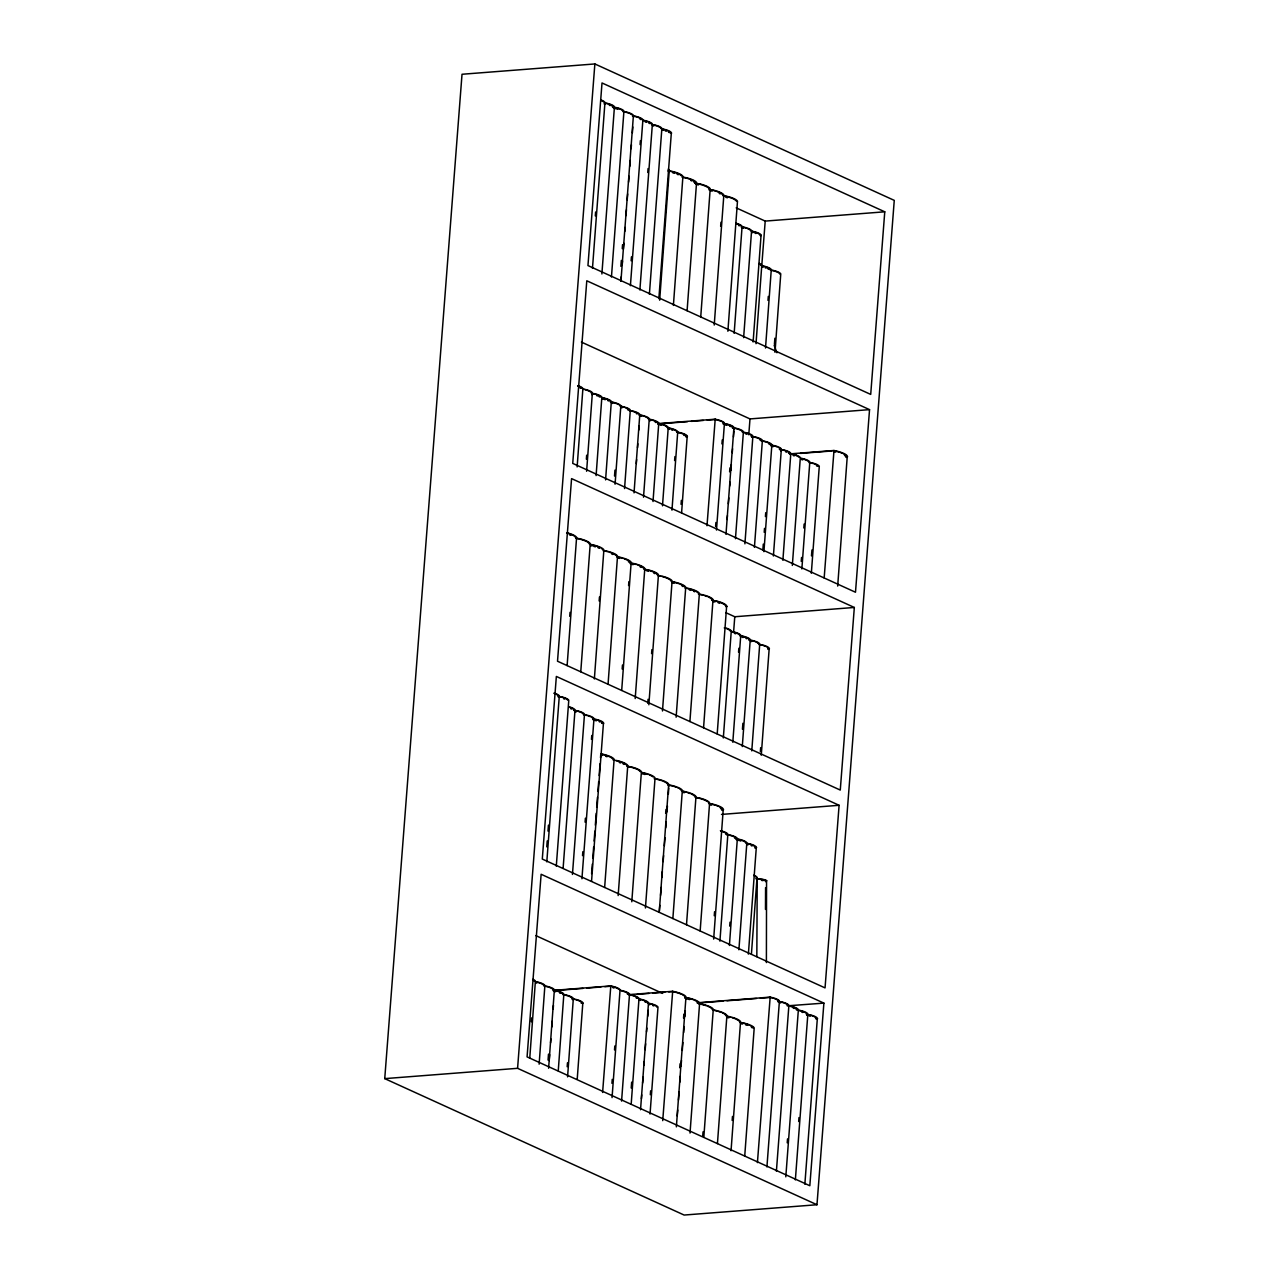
<?xml version="1.0" encoding="UTF-8"?>
<svg xmlns="http://www.w3.org/2000/svg" width="1279" height="1279" viewBox="0 0 1279 1279"><rect width="100%" height="100%" fill="white"/><g stroke="black" fill="none" stroke-linecap="round" stroke-linejoin="round"><path stroke-width="1.5" d="M756.832 956.66L757.216 878.753L758.991 878.897A17.81 2.318 0.3 0 1 766.553 880.496L766.393 962.575M765.481 909.433L765.577 887.61M384.739 1078.629L462.023 74.262L594.863 63.95L894.261 200.371L816.977 1204.738L684.137 1215.05L384.739 1078.629L517.579 1068.317L816.977 1204.738M517.579 1068.317L594.863 63.95M531.361 1021.809L531.664 1017.86M529.794 1057.685L535.405 981.089A17.81 4.253 4.4 0 0 532.911 979.282M546.772 846.842L547.22 840.927M547.988 831.078L548.435 825.163M558.299 697.103L558.363 696.16A16.691 3.981 4.4 0 0 558.22 695.824M595.311 215.927L595.614 211.978M546.804 861.87L559.307 695.856A17.81 4.253 4.4 0 0 554.063 693.058M577.133 466.931L582.904 388.432A17.81 4.253 4.4 0 0 577.66 385.618M592.465 268.382L604.967 102.384A17.81 4.253 4.4 0 0 600.73 99.89M569.731 616.318L570.034 612.353M567.125 665.576L576.605 537.388A25.612 6.107 4.4 0 0 567.508 532.911M539.13 1064.176L544.902 985.406A17.81 4.253 4.4 0 0 537.42 982L535.645 981.601M586.358 459.145L586.661 455.196M556.285 866.187L568.787 700.189A17.81 4.253 4.4 0 0 561.305 696.783L558.283 696.479M586.613 471.264L592.385 392.749A17.81 4.253 4.4 0 0 584.903 389.344L583.128 388.944M601.881 273.978L614.448 106.701A17.81 4.253 4.4 0 0 606.981 103.295L603.96 102.991M548.052 1060.067L548.499 1054.136M553.359 990.969L553.439 990.026A16.691 3.981 4.4 0 0 553.295 989.69M563.112 868.217L575.022 709.813A17.81 4.253 4.4 0 0 568.707 706.695M548.611 1068.237L554.383 989.722A17.81 4.253 4.4 0 0 546.9 986.317L543.879 986.013M549.219 1060.595L549.682 1054.679M550.594 1042.833L550.897 1038.884M551.809 1027.037L552.256 1021.122M553.168 1009.275L553.471 1005.326M580.762 671.795L590.243 543.607A25.612 6.107 4.4 0 0 579.483 538.699L575.694 538.219M596.094 475.58L601.865 397.066A17.81 4.253 4.4 0 0 594.383 393.66L591.362 393.356M611.442 277.031L623.944 111.017A17.81 4.253 4.4 0 0 616.462 107.612L613.137 107.292M572.448 874.436L584.503 714.146A17.81 4.253 4.4 0 0 577.021 710.724L573.711 710.421M558.252 1070.843L563.863 994.055A17.81 4.253 4.4 0 0 556.381 990.633L554.606 990.25M620.891 266.32L621.338 260.404M622.249 248.59L622.553 244.657M605.575 479.897L611.346 401.398A17.81 4.253 4.4 0 0 603.864 397.977L602.105 397.593M620.923 281.348L633.425 115.35A17.81 4.253 4.4 0 0 625.943 111.928L622.921 111.641M621.002 280.645L621.306 276.712M622.218 264.881L622.521 260.948M623.417 249.117L623.88 243.218M624.791 231.387L625.095 227.454M626.007 215.623L626.454 209.724M627.206 199.876L627.669 193.96M628.581 182.146L629.028 176.23M629.796 166.382L630.243 160.467M631.155 148.652L631.458 144.703M632.37 132.888L632.817 126.973M633.585 117.124L633.649 116.165A16.691 3.981 4.4 0 1 636.91 116.997M599.148 600.954L599.467 596.973M594.367 678.941L603.88 549.826A25.612 6.107 4.4 0 0 593.12 544.918L590.578 544.342M582.521 855.651L582.824 851.702M585.095 822.157L585.398 818.208M591.458 739.406L591.761 735.473M567.173 1066.734L567.476 1062.785M572.337 999.618L572.416 998.659M581.929 878.769L594 718.462A17.81 4.253 4.4 0 0 586.517 715.057L583.496 714.753M567.572 1076.87L573.344 998.371A17.81 4.253 4.4 0 0 565.862 994.966L562.856 994.662M614.512 476.044L614.959 470.128M631.139 260.788L631.442 256.855M640.076 144.559L640.379 140.61M615.071 484.229L620.843 405.715A17.81 4.253 4.4 0 0 613.36 402.309L610.339 402.006M630.403 285.681L642.905 119.666A17.81 4.253 4.4 0 0 635.423 116.261L632.418 115.957M591.601 873.621L592.321 864.108M592.769 858.401L593.648 846.986M594.096 841.038L594.863 831.126M595.327 825.179L596.238 813.268M596.701 807.321L597.453 797.409M597.917 791.461L598.684 781.549M599.132 775.586L600.059 763.691M600.506 757.744L600.81 753.779L603.368 754.354A25.612 6.107 4.4 0 1 614.128 759.246L604.647 887.45M591.553 881.183L603.48 722.779A17.81 4.253 4.4 0 0 595.998 719.374L592.976 719.07M577.213 1079.3L582.84 1002.688A17.81 4.253 4.4 0 0 575.358 999.283L572.337 998.979M608.053 684.233L617.533 556.045A25.612 6.107 4.4 0 0 606.774 551.137L602.969 550.657M647.75 172.521L648.053 168.572M624.552 488.546L630.323 410.031A17.81 4.253 4.4 0 0 622.841 406.626L621.066 406.226M639.884 289.997L652.386 123.983A17.81 4.253 4.4 0 0 644.92 120.578L643.145 120.178M634.032 492.863L639.804 414.364A17.81 4.253 4.4 0 0 632.322 410.959L629.3 410.655M636.318 463.51L636.622 459.561M637.534 447.73L637.837 443.781M638.892 429.952L639.196 426.003M649.38 294.314L661.882 128.316A17.81 4.253 4.4 0 0 654.4 124.894L651.379 124.607M622.154 668.997L622.473 665.016M628.581 585.574L628.884 581.609M630.259 563.735L630.339 562.776A25.052 5.979 4.4 0 0 624.152 558.779M621.69 690.436L631.171 562.248A25.612 6.107 4.4 0 0 620.411 557.356L616.622 556.877M668.373 171.562L668.437 170.619A25.052 5.979 4.4 0 0 668.214 170.107M643.513 497.195L649.284 418.681A17.81 4.253 4.4 0 0 641.802 415.275L638.797 414.972M658.861 298.647L671.363 132.632A17.81 4.253 4.4 0 0 663.881 129.227L662.106 128.827M659.66 300.181L669.285 170.091A25.612 6.107 4.4 0 0 668.325 169.052M602.601 1092.458L610.802 985.933L612.577 986.333A17.81 4.253 4.4 0 1 620.059 989.738L612.049 1097.606M618.157 895.556L627.765 765.466A25.612 6.107 4.4 0 0 617.006 760.573L613.217 760.094M635.199 698.558L644.808 568.468A25.612 6.107 4.4 0 0 634.048 563.575L630.259 563.096M653.009 501.512L658.781 422.997A17.81 4.253 4.4 0 0 651.299 419.592L649.524 419.192M611.938 1083.313L612.241 1079.38M614.512 1049.915L614.815 1045.982M673.393 305.425L682.922 176.31A25.612 6.107 4.4 0 0 672.162 171.402L668.357 170.922M631.794 901.775L641.418 771.685A25.612 6.107 4.4 0 0 630.659 766.776L626.854 766.313M662.49 505.829L668.262 427.33A17.81 4.253 4.4 0 0 660.779 423.925L659.005 423.525M647.766 703.274L648.069 699.293M651.587 653.617L651.89 649.652M648.837 704.777L658.461 574.687A25.612 6.107 4.4 0 0 647.702 569.779L643.897 569.315M621.578 1101.091L629.54 994.055A17.81 4.253 4.4 0 0 622.058 990.649L620.283 990.25M695.648 184L695.728 183.041A25.052 5.979 4.4 0 0 683.258 177.365M674.609 460.536L674.912 456.587M671.971 510.161L677.742 431.647A17.81 4.253 4.4 0 0 670.26 428.241L668.485 427.841M687.095 310.717L696.559 182.529A25.612 6.107 4.4 0 0 685.8 177.621L682.011 177.141M631.218 1088.029L631.666 1082.13M645.431 907.994L655.056 777.904A25.612 6.107 4.4 0 0 644.296 772.996L641.738 772.436M631.171 1104.273L639.02 998.371A17.81 4.253 4.4 0 0 631.538 994.966L629.78 994.566M662.474 710.996L672.099 580.906A25.612 6.107 4.4 0 0 661.339 575.998L657.55 575.534M681.052 504.326L681.355 500.377M686.215 437.21L686.295 436.267A16.691 3.981 4.4 0 0 686.136 435.931M681.611 512.575L687.223 435.963A17.81 4.253 4.4 0 0 679.741 432.558L676.735 432.254M709.301 190.219L709.365 189.26A25.052 5.979 4.4 0 0 708.198 187.741M700.732 316.936L710.213 188.732A25.612 6.107 4.4 0 0 699.453 183.84L695.057 183.329M640.539 1109.74L648.517 1002.704A17.81 4.253 4.4 0 0 641.035 999.299L639.26 998.899M641.403 1098.773L641.706 1094.856M642.618 1083.057L643.081 1077.174M643.976 1065.375L644.28 1061.458M645.192 1049.659L645.639 1043.776M646.55 1031.977L646.854 1028.06M647.766 1016.261L648.213 1010.378M665.656 813.396L665.959 809.431M659.229 912.311L668.693 784.123A25.612 6.107 4.4 0 0 657.934 779.215L654.145 778.735M659.324 911.256L659.788 905.292M660.556 895.364L661.163 887.418M661.93 877.49L662.378 871.527M663.146 861.598L663.609 855.635M664.377 845.707L664.984 837.761M665.751 827.833L666.199 821.869M666.967 811.941L667.43 805.994M668.341 794.067L668.805 788.104M668.949 786.121L669.029 785.178A25.052 5.979 4.4 0 1 672.386 785.977M676.127 717.215L685.736 587.125A25.612 6.107 4.4 0 0 674.976 582.217L672.434 581.641M650.324 1094.712L650.627 1090.779M650.036 1114.057L657.998 1007.021A17.81 4.253 4.4 0 0 650.515 1003.615L647.494 1003.312M720.653 226.223L720.956 222.242M714.226 325.042L723.85 194.952A25.612 6.107 4.4 0 0 713.09 190.059L709.301 189.58M672.866 918.53L682.346 790.342A25.612 6.107 4.4 0 0 671.587 785.434L667.782 784.954M689.909 721.532L699.389 593.344A25.612 6.107 4.4 0 0 688.63 588.436L684.825 587.956M706.999 525.733L715.201 419.208L716.975 419.608A17.81 4.253 4.4 0 1 724.458 423.013L716.48 530.05M662.73 1120.644L672.674 991.289L675.232 991.864A25.612 6.107 4.4 0 1 685.992 996.773L676.367 1126.863M727.879 331.261L737.487 201.171A25.612 6.107 4.4 0 0 726.728 196.263L722.939 195.799M715.585 526.42L715.888 522.487M721.932 443.909L722.235 439.976M686.503 924.749L695.984 796.561A25.612 6.107 4.4 0 0 685.224 791.653L682.666 791.077M703.562 727.751L713.027 599.547A25.612 6.107 4.4 0 0 702.267 594.655L698.478 594.175M734.146 333.339L742.108 226.287A17.81 4.253 4.4 0 0 735.793 223.17M679.725 1067.757L680.044 1063.776M683.546 1018.1L683.865 1014.119M677.231 1115.943L677.694 1109.996M678.462 1100.068L679.069 1092.122M679.836 1082.194L680.284 1076.231M681.052 1066.302L681.515 1060.339M682.283 1050.411L682.89 1042.465M683.657 1032.537L684.105 1026.573M684.873 1016.645L685.336 1010.682M729.606 471.807L729.909 467.874M725.976 534.366L733.938 427.33A17.81 4.253 4.4 0 0 726.456 423.925L723.434 423.621M727.143 519.482L727.447 515.549M728.343 503.766L728.806 497.867M729.701 486.084L730.005 482.151M730.917 470.368L731.364 464.469M732.275 452.686L732.579 448.753M733.491 436.97L733.938 431.071M734.098 429.12L734.162 428.161A16.691 3.981 4.4 0 1 737.423 428.977M743.627 337.656L751.588 230.62A17.81 4.253 4.4 0 0 744.106 227.198L741.101 226.911M700.157 930.968L709.621 802.764A25.612 6.107 4.4 0 0 698.862 797.872L695.073 797.393M717.199 733.954L726.664 605.766A25.612 6.107 4.4 0 0 715.904 600.874L711.811 600.379M735.457 538.699L743.419 431.662A17.81 4.253 4.4 0 0 735.937 428.241L732.915 427.953M690.02 1133.066L699.629 1002.976A25.612 6.107 4.4 0 0 688.869 998.084L685.08 997.604M753.107 341.973L761.085 234.936A17.81 4.253 4.4 0 0 753.603 231.531L751.828 231.131M723.322 737.935L731.284 630.899A17.81 4.253 4.4 0 0 724.969 627.781M733.554 632.625L734.77 616.75L725.705 612.609M748.775 434.796L749.99 418.92L581.417 342.101M761.692 266.735L765.21 221.091L736.208 207.869M756.017 343.683L761.788 265.185A17.81 4.253 4.4 0 0 759.294 263.378M714.258 915.732L714.561 911.751M751.892 437.226L751.972 436.267A16.691 3.981 4.4 0 0 750.149 434.588M713.65 939.074L723.274 808.983A25.612 6.107 4.4 0 0 712.515 804.091L708.71 803.612M744.906 543.847L752.899 435.979A17.81 4.253 4.4 0 0 745.433 432.574L742.412 432.27M738.543 652.178L738.846 648.245M732.803 742.252L740.765 635.215A17.81 4.253 4.4 0 0 733.299 631.81L731.524 631.41M702.731 1135.8L703.05 1131.819M767.992 300.357L768.295 296.408M703.802 1137.383L713.282 1009.195A25.612 6.107 4.4 0 0 702.523 1004.303L698.718 1003.823M719.917 941.152L727.879 834.1A17.81 4.253 4.4 0 0 720.413 830.695M765.513 348.016L771.285 269.501A17.81 4.253 4.4 0 0 763.803 266.096L762.028 265.696M754.418 547.332L762.396 440.296A17.81 4.253 4.4 0 0 754.914 436.89L751.301 436.555M742.444 729.19L742.891 723.29M742.284 746.568L750.261 639.532A17.81 4.253 4.4 0 0 742.779 636.127L739.758 635.823M729.701 926.108L730.005 922.191M774.434 344.163L774.882 338.248M774.994 352.333L780.766 273.834A17.81 4.253 4.4 0 0 773.283 270.413L770.262 270.125M729.398 945.469L737.375 838.432A17.81 4.253 4.4 0 0 729.893 835.027L726.872 834.723M762.844 549.986L763.307 544.103M764.218 532.304L764.506 528.387M765.418 516.588L765.721 512.671M717.439 1143.602L726.92 1015.414A25.612 6.107 4.4 0 0 716.16 1010.506L713.602 1009.946M763.915 551.665L771.876 444.628A17.81 4.253 4.4 0 0 764.394 441.207L761.373 440.919M751.78 750.901L759.742 643.865A17.81 4.253 4.4 0 0 752.26 640.443L748.934 640.124M738.894 949.785L746.856 842.749A17.81 4.253 4.4 0 0 739.374 839.344L736.049 839.024A16.691 3.981 4.4 0 1 736.352 839.679L736.432 838.72A16.691 3.981 4.4 0 0 732.307 836.066M773.395 555.981L781.357 448.945A17.81 4.253 4.4 0 0 773.875 445.54L770.853 445.236M732.164 1120.42L732.467 1116.455M760.35 751.588L760.653 747.655M768.215 649.428L768.279 648.469A16.691 3.981 4.4 0 0 768.135 648.133M761.261 755.218L769.223 648.181A17.81 4.253 4.4 0 0 761.74 644.776L758.719 644.472M731.044 1150.748L740.557 1021.633A25.612 6.107 4.4 0 0 729.797 1016.725L727.255 1016.165M748.375 954.118L756.337 847.066A17.81 4.253 4.4 0 0 748.854 843.66L745.833 843.357M751.428 953.926L757.056 877.314A17.81 4.253 4.4 0 0 753.731 875.172M789.83 454.509L789.91 453.565A16.691 3.981 4.4 0 0 781.597 449.776M782.876 560.298L790.838 453.262A17.81 4.253 4.4 0 0 783.372 449.856L779.455 449.521M744.73 1156.04L754.21 1027.852A25.612 6.107 4.4 0 0 743.451 1022.944L739.646 1022.465M792.325 565.446L800.334 457.594A17.81 4.253 4.4 0 0 792.852 454.173L791.077 453.789M801.246 561.385L801.549 557.452M803.82 527.987L804.123 524.054M801.853 568.947L809.815 461.911A17.81 4.253 4.4 0 0 802.333 458.506L800.558 458.106M757.424 1162.611L770.166 997.124L771.94 997.524A17.81 4.253 4.4 0 1 779.423 1000.929L766.92 1166.944M811.478 555.885L811.941 549.986M811.334 573.264L819.295 466.227A17.81 4.253 4.4 0 0 811.813 462.822L808.792 462.518M776.401 1171.26L788.903 1005.246A17.81 4.253 4.4 0 0 781.421 1001.841L778.256 1001.601M824.172 577.948L833.988 450.496L836.53 451.071A25.612 6.107 4.4 0 1 847.29 455.979L837.681 586.07M787.224 1142.818L787.528 1138.886M785.802 1176.84L798.384 1009.579A17.81 4.253 4.4 0 0 790.902 1006.173L789.127 1005.774M798.672 1121.539L798.975 1117.59M806.857 1015.142L806.937 1014.199A16.691 3.981 4.4 0 0 805.115 1012.504M795.362 1179.909L807.864 1013.895A17.81 4.253 4.4 0 0 800.398 1010.49L797.377 1010.186M804.859 1184.226L817.361 1018.212A17.81 4.253 4.4 0 0 809.879 1014.807L806.553 1014.487M823.884 1003.12L809.831 1185.729L527.076 1056.886L541.129 874.276L823.884 1003.12L787.288 1005.838A16.691 3.981 4.4 0 0 787.113 1005.486M839.104 805.29L825.051 987.9L542.296 859.056L556.349 676.447L839.104 805.29L721.5 814.419M854.324 607.461L840.271 790.07L557.516 661.227L571.569 478.618L854.324 607.461L734.77 616.75M869.544 409.632L855.491 592.241L572.736 463.398L586.789 280.788L869.544 409.632L749.99 418.92M884.764 211.802L870.711 394.412L587.956 265.568L602.009 82.959L884.764 211.802L765.21 221.091M553.215 990.394L610.802 985.933M604.296 104.223L605.127 104.159M670.356 133.24L671.587 133.144M760.062 235.544L761.309 235.448M591.713 394.587L592.545 394.524M657.758 423.621L715.201 419.208M657.678 423.988L687.431 421.67M691.395 421.367L703.29 420.439M707.255 420.136L715.201 419.512A16.691 3.981 4.4 0 1 717.439 420.056M686.215 436.587L687.462 436.491M780.686 450.784L781.517 450.72M789.83 453.885L833.988 450.496M790.598 454.173L796.513 453.725M800.462 453.406L832.005 450.959M847.625 456.715L846.074 456.795M725.753 606.614L727 606.518M769.462 648.693L767.912 648.773M602.457 723.402L603.704 723.306M723.61 809.735L722.059 809.815M755.329 847.689L756.576 847.593M756.033 877.938L757.28 877.842M755.969 878.849L757.216 878.753M765.545 880.863L766.792 880.767M555.262 990.554L583.032 988.395M586.997 988.091L600.89 987.004M604.855 986.701L610.802 986.237A16.691 3.981 4.4 0 1 616.622 988.012M628.533 994.662L672.674 991.289M629.3 994.966L633.249 994.662M637.182 994.359L649.013 993.431M652.961 993.128L664.792 992.216M668.741 991.912L672.674 991.609A25.052 5.979 4.4 0 1 681.403 994.247M583.064 1003.216L581.226 1003.28M697.087 1002.8L770.166 997.124M697.535 1003.072L723.051 1001.089M726.984 1000.786L756.417 998.499M760.35 998.196L770.166 997.444A16.691 3.981 4.4 0 1 773.411 998.259M816.338 1018.835L817.585 1018.739M535.757 935.588L662.634 993.399M774.163 345.346L776.961 352.764M659.005 423.829A16.691 3.981 4.4 0 1 664.057 425.267M664.824 425.603A16.691 3.981 4.4 0 1 666.551 426.61M666.919 426.946A16.691 3.981 4.4 0 1 667.318 427.618M660.076 425.044A16.691 3.981 4.4 0 1 661.163 425.315M532.64 979.682A16.691 3.981 4.4 0 1 533.695 980.369M534.062 980.705A16.691 3.981 4.4 0 1 534.478 981.377M710.469 190.747A25.052 5.979 4.4 0 1 712.195 191.131M719.198 193.401A25.052 5.979 4.4 0 1 720.205 193.896M710.532 189.788A25.052 5.979 4.4 0 1 715.425 191.035M716.832 191.482A25.052 5.979 4.4 0 1 722.795 194.984M793.252 1008.156A16.691 3.981 4.4 0 1 794.115 1008.476M796.13 1009.467A16.691 3.981 4.4 0 1 796.593 1009.802M790.278 1006.333A16.691 3.981 4.4 0 1 797.441 1009.866M686.072 588.18A25.052 5.979 4.4 0 1 695.808 591.33M696.671 591.825A25.052 5.979 4.4 0 1 697.934 592.848M689.349 589.923A25.052 5.979 4.4 0 1 690.884 590.354M693.57 591.282A25.052 5.979 4.4 0 1 694.721 591.777M696.895 183.584A25.052 5.979 4.4 0 1 701.771 184.815M703.178 185.263A25.052 5.979 4.4 0 1 707.495 187.23M696.815 184.528A25.052 5.979 4.4 0 1 698.542 184.911M596.733 395.659A16.691 3.981 4.4 0 1 597.597 395.962M599.036 396.634A16.691 3.981 4.4 0 1 599.611 396.97M592.609 393.58A16.691 3.981 4.4 0 1 600.778 397.034M738.367 429.28A16.691 3.981 4.4 0 1 740.653 430.256M741.228 430.591A16.691 3.981 4.4 0 1 742.332 431.615M652.626 124.814A16.691 3.981 4.4 0 1 656.814 125.95M657.678 126.253A16.691 3.981 4.4 0 1 659.692 127.245M660.524 127.932A16.691 3.981 4.4 0 1 660.939 128.603M652.546 125.774A16.691 3.981 4.4 0 1 653.697 126.029M561.673 992.984A16.691 3.981 4.4 0 0 554.606 990.554L554.542 991.513A16.691 3.981 4.4 0 1 555.678 991.769M562.152 993.335A16.691 3.981 4.4 0 1 562.92 994.343M559.578 992.952A16.691 3.981 4.4 0 1 560.346 993.271M648.741 1003.535A16.691 3.981 4.4 0 1 655.807 1005.965M656.655 1006.653A16.691 3.981 4.4 0 1 657.054 1007.324M648.661 1004.479A16.691 3.981 4.4 0 1 649.812 1004.734M652.866 1005.614A16.691 3.981 4.4 0 1 653.713 1005.918M774.355 998.563A16.691 3.981 4.4 0 1 776.657 999.538M777.232 999.874A16.691 3.981 4.4 0 1 778.479 1001.233L778.399 1002.176A16.691 3.981 4.4 0 0 778.256 1001.841M575.246 710.644A16.691 3.981 4.4 0 1 579.451 711.779M580.298 712.083A16.691 3.981 4.4 0 1 582.313 713.074M582.792 713.426A16.691 3.981 4.4 0 1 583.576 714.433M575.182 711.604A16.691 3.981 4.4 0 1 576.333 711.859M754.29 875.923A16.691 3.981 4.4 0 1 755.345 876.595M601.53 100.657A16.691 3.981 4.4 0 1 603.256 101.665M713.362 600.602A25.052 5.979 4.4 0 1 723.962 604.264M724.665 604.775A25.052 5.979 4.4 0 1 725.609 605.798M713.282 601.562A25.052 5.979 4.4 0 1 715.009 601.945M718.174 602.793A25.052 5.979 4.4 0 1 719.581 603.256M779.646 1001.761A16.691 3.981 4.4 0 1 780.798 1002.017M781.885 1002.288A16.691 3.981 4.4 0 1 785.466 1003.519M786.137 1003.855A16.691 3.981 4.4 0 1 787.96 1005.55M779.566 1002.704A16.691 3.981 4.4 0 1 780.718 1002.96M798.624 1010.41A16.691 3.981 4.4 0 1 804.427 1012.169M801.789 1012.169A16.691 3.981 4.4 0 1 802.732 1012.472M806.457 1014.471A16.691 3.981 4.4 0 1 806.713 1014.807M833.988 450.816A25.052 5.979 4.4 0 1 838.864 452.047M840.271 452.494A25.052 5.979 4.4 0 1 842.717 453.453M843.724 453.965A25.052 5.979 4.4 0 1 846.458 456.491L846.378 457.45A25.052 5.979 4.4 0 0 846.154 456.939M833.908 451.759A25.052 5.979 4.4 0 1 835.635 452.142M844.508 455.42A25.052 5.979 4.4 0 1 845.227 455.932M750.405 641.307A16.691 3.981 4.4 0 1 751.556 641.578M750.485 640.363A16.691 3.981 4.4 0 1 754.674 641.482M755.537 641.802A16.691 3.981 4.4 0 1 757.552 642.793M758.031 643.145A16.691 3.981 4.4 0 1 758.655 643.817M672.434 581.961A25.052 5.979 4.4 0 1 678.717 583.656M680.012 584.119A25.052 5.979 4.4 0 1 684.297 586.629M672.354 582.904A25.052 5.979 4.4 0 1 674.081 583.304M682.091 586.054A25.052 5.979 4.4 0 1 682.954 586.565M625.319 112.104A16.691 3.981 4.4 0 1 629.22 113.287M629.987 113.623A16.691 3.981 4.4 0 1 631.714 114.63M564.087 994.87A16.691 3.981 4.4 0 1 567.348 995.701M568.292 996.005A16.691 3.981 4.4 0 1 570.578 996.981M571.153 997.316A16.691 3.981 4.4 0 1 572.257 998.339M640.028 415.195A16.691 3.981 4.4 0 1 644.232 416.314M645.08 416.634A16.691 3.981 4.4 0 1 647.11 417.625M647.941 418.297A16.691 3.981 4.4 0 1 648.357 418.984M639.964 416.139A16.691 3.981 4.4 0 1 641.115 416.394M655.392 778.959A25.052 5.979 4.4 0 1 661.675 780.654M662.97 781.117A25.052 5.979 4.4 0 1 665.128 782.108M665.991 782.604A25.052 5.979 4.4 0 1 667.862 784.635M754.29 437.066A16.691 3.981 4.4 0 1 757.328 437.93M758.191 438.249A16.691 3.981 4.4 0 1 761.453 440.6M760.126 440.2A16.691 3.981 4.4 0 1 760.605 440.536M718.446 420.343A16.691 3.981 4.4 0 1 721.02 421.287M722.267 421.958A16.691 3.981 4.4 0 1 723.099 422.63M723.37 422.965A16.691 3.981 4.4 0 1 723.514 423.301L723.434 424.26A16.691 3.981 4.4 0 0 723.29 423.925M636.303 413.581A16.691 3.981 4.4 0 1 636.974 413.916M630.547 410.863A16.691 3.981 4.4 0 1 631.698 411.119M632.785 411.39A16.691 3.981 4.4 0 1 638.093 413.645M620.986 407.489A16.691 3.981 4.4 0 1 622.138 407.745M627.477 409.6A16.691 3.981 4.4 0 1 628.053 409.935M621.066 406.546A16.691 3.981 4.4 0 1 624.312 407.361M625.255 407.665A16.691 3.981 4.4 0 1 629.236 409.999M772.1 445.444A16.691 3.981 4.4 0 1 773.251 445.7M774.339 445.987A16.691 3.981 4.4 0 1 777.152 446.899M778.591 447.554A16.691 3.981 4.4 0 1 780.414 449.233M772.036 446.403A16.691 3.981 4.4 0 1 773.187 446.659M779.566 449.169A16.691 3.981 4.4 0 1 779.934 449.521M762.62 441.127A16.691 3.981 4.4 0 1 765.881 441.942M766.808 442.246A16.691 3.981 4.4 0 1 770.933 444.916L770.869 445.875A16.691 3.981 4.4 0 0 770.709 445.54M769.047 444.181A16.691 3.981 4.4 0 1 769.622 444.516M641.674 773.699A25.052 5.979 4.4 0 1 645.032 774.482M641.738 772.74A25.052 5.979 4.4 0 1 648.037 774.434M649.316 774.898A25.052 5.979 4.4 0 1 653.057 776.897M740.813 1023.632A25.052 5.979 4.4 0 1 742.539 1024.031M745.705 1024.879A25.052 5.979 4.4 0 1 747.112 1025.326M751.428 1027.293A25.052 5.979 4.4 0 1 752.132 1027.804M740.893 1022.688A25.052 5.979 4.4 0 1 749.622 1025.342M750.629 1025.838A25.052 5.979 4.4 0 1 753.139 1027.868M649.444 420.455A16.691 3.981 4.4 0 1 650.595 420.711M655.264 422.23A16.691 3.981 4.4 0 1 655.935 422.566M649.524 419.512A16.691 3.981 4.4 0 1 651.762 420.04M652.77 420.327A16.691 3.981 4.4 0 1 657.422 422.63M535.565 982.864A16.691 3.981 4.4 0 1 536.716 983.119M535.645 981.904A16.691 3.981 4.4 0 1 539.834 983.039M540.697 983.359A16.691 3.981 4.4 0 1 543.799 985.374M724.186 196.007A25.052 5.979 4.4 0 1 732.915 198.661M733.922 199.156A25.052 5.979 4.4 0 1 735.489 200.179M736.049 200.691A25.052 5.979 4.4 0 1 736.432 201.187M725.832 197.35A25.052 5.979 4.4 0 1 727.463 197.765M816.466 465.78A16.691 3.981 4.4 0 1 817.041 466.132M810.039 462.742A16.691 3.981 4.4 0 1 813.3 463.558M814.243 463.861A16.691 3.981 4.4 0 1 818.208 466.195M709.957 803.82A25.052 5.979 4.4 0 1 714.833 805.051M716.256 805.514A25.052 5.979 4.4 0 1 718.686 806.473M719.693 806.969A25.052 5.979 4.4 0 1 722.427 809.511L722.363 810.454A25.052 5.979 4.4 0 0 722.139 809.959M709.877 804.779A25.052 5.979 4.4 0 1 711.604 805.162M720.493 808.424A25.052 5.979 4.4 0 1 721.196 808.936M771.509 270.333A16.691 3.981 4.4 0 1 776.561 271.772M777.328 272.091A16.691 3.981 4.4 0 1 779.039 273.114M779.678 273.786A16.691 3.981 4.4 0 1 779.822 274.122M662.026 130.09A16.691 3.981 4.4 0 1 663.177 130.346M665.288 130.906A16.691 3.981 4.4 0 1 666.231 131.209M668.533 132.185A16.691 3.981 4.4 0 1 669.109 132.52M662.106 129.131A16.691 3.981 4.4 0 1 670.02 132.249M605.207 103.199A16.691 3.981 4.4 0 1 613.52 106.988L613.44 107.948A16.691 3.981 4.4 0 0 613.296 107.612M609.316 105.278A16.691 3.981 4.4 0 1 610.179 105.597M612.193 106.589A16.691 3.981 4.4 0 1 612.673 106.94M614.607 108.475A16.691 3.981 4.4 0 1 615.759 108.731M616.846 109.019A16.691 3.981 4.4 0 1 617.869 109.307M614.687 107.532A16.691 3.981 4.4 0 1 620.507 109.291M621.178 109.626A16.691 3.981 4.4 0 1 622.585 110.649M751.748 232.394A16.691 3.981 4.4 0 1 752.899 232.65M755.01 233.21A16.691 3.981 4.4 0 1 755.937 233.513M751.828 231.435A16.691 3.981 4.4 0 1 758.319 233.545M758.895 233.881A16.691 3.981 4.4 0 1 759.726 234.553M724.266 627.925A16.691 3.981 4.4 0 1 726.232 628.517M727.08 628.836A16.691 3.981 4.4 0 1 729.094 629.828M729.574 630.179A16.691 3.981 4.4 0 1 730.341 631.187M759.966 644.68A16.691 3.981 4.4 0 1 762.204 645.224M763.227 645.511A16.691 3.981 4.4 0 1 765.785 646.455M767.032 647.126A16.691 3.981 4.4 0 1 767.88 647.798M742.332 227.118A16.691 3.981 4.4 0 1 746.536 228.254M747.384 228.557A16.691 3.981 4.4 0 1 749.398 229.549M750.245 230.236A16.691 3.981 4.4 0 1 750.661 230.907M742.268 228.078A16.691 3.981 4.4 0 1 743.419 228.333M801.629 459.625A16.691 3.981 4.4 0 1 802.716 459.896M801.709 458.665A16.691 3.981 4.4 0 1 805.61 459.864M806.378 460.184A16.691 3.981 4.4 0 1 808.104 461.191M658.781 575.742A25.052 5.979 4.4 0 1 660.508 576.126M662.138 576.541A25.052 5.979 4.4 0 1 670.1 579.899M670.644 580.41A25.052 5.979 4.4 0 1 671.267 581.433M602.025 398.856A16.691 3.981 4.4 0 1 603.176 399.112M604.264 399.384A16.691 3.981 4.4 0 1 605.271 399.672M607.845 400.615A16.691 3.981 4.4 0 1 608.516 400.951M602.089 397.897A16.691 3.981 4.4 0 1 610.003 401.014M617.293 988.331A16.691 3.981 4.4 0 1 618.716 989.354M612.961 987.724A16.691 3.981 4.4 0 1 613.984 988.012M699.709 594.399A25.052 5.979 4.4 0 1 703.066 595.183M704.601 595.63A25.052 5.979 4.4 0 1 707.287 596.558M708.438 597.037A25.052 5.979 4.4 0 1 712.195 600.075M545.126 986.237A16.691 3.981 4.4 0 1 547.364 986.764M548.371 987.052A16.691 3.981 4.4 0 1 550.945 987.996M551.617 988.331A16.691 3.981 4.4 0 1 553.024 989.354M682.41 994.742A25.052 5.979 4.4 0 1 683.993 995.765M684.936 996.789A25.052 5.979 4.4 0 1 685.16 997.284L685.08 998.244A25.052 5.979 4.4 0 0 684.857 997.732M743.659 432.478A16.691 3.981 4.4 0 1 749.462 434.252M745.817 433.965A16.691 3.981 4.4 0 1 746.824 434.252M751.492 436.555A16.691 3.981 4.4 0 1 751.748 436.89M713.602 1010.25A25.052 5.979 4.4 0 1 716.959 1011.049M718.494 1011.481A25.052 5.979 4.4 0 1 721.18 1012.408M722.331 1012.904A25.052 5.979 4.4 0 1 723.338 1013.4M724.202 1013.911A25.052 5.979 4.4 0 1 725.465 1014.934M725.864 1015.43A25.052 5.979 4.4 0 1 726.088 1015.942M617.853 557.084A25.052 5.979 4.4 0 1 622.745 558.331M617.789 558.044A25.052 5.979 4.4 0 1 619.516 558.427M628.389 561.689A25.052 5.979 4.4 0 1 629.092 562.2M604.216 550.881A25.052 5.979 4.4 0 1 607.573 551.681M609.092 552.112A25.052 5.979 4.4 0 1 616.078 555.55M611.714 553.983A25.052 5.979 4.4 0 1 612.865 554.478M566.645 533.023A25.052 5.979 4.4 0 1 573.024 535.373M573.887 535.885A25.052 5.979 4.4 0 1 574.591 536.381M575.15 536.892A25.052 5.979 4.4 0 1 575.758 537.915M569.507 534.862A25.052 5.979 4.4 0 1 570.786 535.341M621.434 990.825A16.691 3.981 4.4 0 1 625.335 992.008M626.102 992.328A16.691 3.981 4.4 0 1 628.597 994.359M627.286 993.943A16.691 3.981 4.4 0 1 627.749 994.295M636.191 997.94A16.691 3.981 4.4 0 1 636.766 998.275M629.764 994.886A16.691 3.981 4.4 0 1 633.025 995.701M633.968 996.005A16.691 3.981 4.4 0 1 637.933 998.339M576.925 538.443A25.052 5.979 4.4 0 1 586.661 541.593M587.525 542.088A25.052 5.979 4.4 0 1 589.411 544.119M590.498 545.605A25.052 5.979 4.4 0 1 592.225 545.989M593.856 546.405A25.052 5.979 4.4 0 1 595.374 546.836M598.076 547.764A25.052 5.979 4.4 0 1 599.227 548.259M590.578 544.662A25.052 5.979 4.4 0 1 600.315 547.812M601.881 548.819A25.052 5.979 4.4 0 1 602.441 549.331M639.18 1000.162A16.691 3.981 4.4 0 1 640.331 1000.418M645 1001.921A16.691 3.981 4.4 0 1 645.671 1002.256M639.26 999.203A16.691 3.981 4.4 0 1 640.411 999.459M641.498 999.746A16.691 3.981 4.4 0 1 646.79 1001.985M731.508 631.714A16.691 3.981 4.4 0 1 738.015 633.824M738.591 634.16A16.691 3.981 4.4 0 1 739.678 635.167M734.69 633.489A16.691 3.981 4.4 0 1 735.633 633.792M692.61 999.507A25.052 5.979 4.4 0 0 686.327 997.812L686.247 998.771A25.052 5.979 4.4 0 1 689.605 999.57M693.905 999.986A25.052 5.979 4.4 0 1 698.798 1003.503M697.567 1002.928A25.052 5.979 4.4 0 1 698.11 1003.439M640.076 119.219A16.691 3.981 4.4 0 1 640.651 119.555M637.853 117.3A16.691 3.981 4.4 0 1 641.818 119.634M737.519 840.207A16.691 3.981 4.4 0 1 738.67 840.463M739.758 840.735A16.691 3.981 4.4 0 1 740.781 841.022M737.599 839.264A16.691 3.981 4.4 0 1 745.513 842.365M728.119 834.931A16.691 3.981 4.4 0 1 731.364 835.763M734.53 837.985A16.691 3.981 4.4 0 1 735.105 838.321M646.79 570.866A25.052 5.979 4.4 0 1 648.421 571.281M653.793 573.12A25.052 5.979 4.4 0 1 654.816 573.631M645.144 569.523A25.052 5.979 4.4 0 1 656.463 573.695M657.006 574.207A25.052 5.979 4.4 0 1 657.39 574.703M747.08 843.58A16.691 3.981 4.4 0 1 754.146 846.011M755.249 847.034A16.691 3.981 4.4 0 1 755.393 847.369L755.329 848.313A16.691 3.981 4.4 0 0 755.186 847.977M747.016 844.524A16.691 3.981 4.4 0 1 748.167 844.779M751.205 845.659A16.691 3.981 4.4 0 1 752.068 845.963M631.426 564.263A25.052 5.979 4.4 0 1 633.153 564.647M640.155 566.901A25.052 5.979 4.4 0 1 641.163 567.412M631.506 563.304A25.052 5.979 4.4 0 1 636.382 564.535M637.789 564.998A25.052 5.979 4.4 0 1 643.753 568.484M699.965 1004.031A25.052 5.979 4.4 0 1 706.264 1005.726M707.543 1006.205A25.052 5.979 4.4 0 1 709.701 1007.181M710.564 1007.692A25.052 5.979 4.4 0 1 712.435 1009.723M727.175 1017.429A25.052 5.979 4.4 0 1 728.902 1017.812M727.255 1016.469A25.052 5.979 4.4 0 1 730.613 1017.269M732.132 1017.7A25.052 5.979 4.4 0 1 734.833 1018.628M735.985 1019.123A25.052 5.979 4.4 0 1 737.855 1020.13M738.559 1020.626A25.052 5.979 4.4 0 1 739.118 1021.138M583.128 389.264A16.691 3.981 4.4 0 1 584.279 389.519M585.366 389.791A16.691 3.981 4.4 0 1 588.18 390.703M588.948 391.022A16.691 3.981 4.4 0 1 590.674 392.029M600.746 755.042A25.052 5.979 4.4 0 1 602.473 755.425M605.622 756.273A25.052 5.979 4.4 0 1 607.029 756.736M600.81 754.082A25.052 5.979 4.4 0 1 611.41 757.744M612.129 758.255A25.052 5.979 4.4 0 1 613.073 759.278M573.584 999.203A16.691 3.981 4.4 0 1 574.735 999.459M575.822 999.73A16.691 3.981 4.4 0 1 579.403 1000.961M580.074 1001.297A16.691 3.981 4.4 0 1 581.114 1001.969M581.481 1002.32A16.691 3.981 4.4 0 1 581.897 1002.992M738.591 225.52A16.691 3.981 4.4 0 1 739.278 225.839M736.112 223.617A16.691 3.981 4.4 0 1 740.397 225.568M808.104 1014.727A16.691 3.981 4.4 0 1 813.156 1016.165M813.924 1016.485A16.691 3.981 4.4 0 1 816.418 1018.516M809.175 1015.926A16.691 3.981 4.4 0 1 810.262 1016.213M815.57 1018.452A16.691 3.981 4.4 0 1 815.938 1018.787M741.005 636.047A16.691 3.981 4.4 0 1 748.535 638.813M748.902 639.164A16.691 3.981 4.4 0 1 749.318 639.836M742.076 637.246A16.691 3.981 4.4 0 1 743.163 637.518M745.977 638.429A16.691 3.981 4.4 0 1 746.744 638.765M619.26 762.492A25.052 5.979 4.4 0 1 620.683 762.939M623.113 763.915A25.052 5.979 4.4 0 1 624.12 764.41M616.19 760.685A25.052 5.979 4.4 0 1 625.063 763.963M626.326 764.986A25.052 5.979 4.4 0 1 626.71 765.481M628.101 766.521A25.052 5.979 4.4 0 1 636.83 769.175M637.837 769.67A25.052 5.979 4.4 0 1 639.404 770.693M639.964 771.205A25.052 5.979 4.4 0 1 640.347 771.701M757.216 878.913A16.691 2.174 0.3 0 1 760.493 879.249M761.437 879.376A16.691 2.174 0.3 0 1 765.609 880.687L765.609 881.663A16.691 2.174 0.3 0 0 765.45 881.487M761.437 880.352A16.691 2.174 0.3 0 1 763.067 880.639M570.738 708.71A16.691 3.981 4.4 0 1 571.505 709.046M569.027 707.143A16.691 3.981 4.4 0 1 573.312 709.094M573.679 709.445A16.691 3.981 4.4 0 1 574.079 710.117M673.905 786.409A25.052 5.979 4.4 0 1 676.607 787.336M677.758 787.816A25.052 5.979 4.4 0 1 678.765 788.328M679.629 788.823A25.052 5.979 4.4 0 1 681.499 790.854M720.86 831.142A16.691 3.981 4.4 0 1 723.674 832.053M724.442 832.373A16.691 3.981 4.4 0 1 726.952 834.404M725.625 834.004A16.691 3.981 4.4 0 1 726.472 834.675M682.602 792.341A25.052 5.979 4.4 0 1 684.329 792.724M682.666 791.397A25.052 5.979 4.4 0 1 686.024 792.197M687.558 792.628A25.052 5.979 4.4 0 1 690.244 793.556M691.395 794.035A25.052 5.979 4.4 0 1 693.266 795.042M693.985 795.554A25.052 5.979 4.4 0 1 694.529 796.066M559.531 696.687A16.691 3.981 4.4 0 1 566.597 699.133M567.077 699.469A16.691 3.981 4.4 0 1 567.7 700.141M563.655 698.766A16.691 3.981 4.4 0 1 564.519 699.085M645.303 121.985A16.691 3.981 4.4 0 1 646.327 122.272M648.885 123.216A16.691 3.981 4.4 0 1 649.556 123.535M643.145 120.498A16.691 3.981 4.4 0 1 644.28 120.754M645.367 121.025A16.691 3.981 4.4 0 1 650.675 123.264M696.32 797.6A25.052 5.979 4.4 0 1 706.919 801.262M708.182 802.285A25.052 5.979 4.4 0 1 708.566 802.796M791.077 454.093A16.691 3.981 4.4 0 1 796.897 455.868M797.568 456.187A16.691 3.981 4.4 0 1 798.975 457.211M793.236 455.58A16.691 3.981 4.4 0 1 794.259 455.868M785.706 451.855A16.691 3.981 4.4 0 1 786.569 452.158M788.583 453.166A16.691 3.981 4.4 0 1 789.063 453.501M690.756 180.467A25.052 5.979 4.4 0 1 691.907 180.963M693.778 181.97A25.052 5.979 4.4 0 1 694.481 182.481M695.041 182.993A25.052 5.979 4.4 0 1 695.424 183.489M669.604 171.146A25.052 5.979 4.4 0 1 681.467 175.815M672.898 172.889A25.052 5.979 4.4 0 1 674.417 173.32M677.119 174.264A25.052 5.979 4.4 0 1 678.27 174.743M611.586 402.23A16.691 3.981 4.4 0 1 616.638 403.668M617.405 403.988A16.691 3.981 4.4 0 1 618.652 404.66M619.755 405.683A16.691 3.981 4.4 0 1 619.899 406.019M611.506 403.173A16.691 3.981 4.4 0 1 612.657 403.429M580.058 387.985A16.691 3.981 4.4 0 1 580.634 388.32M577.836 386.066A16.691 3.981 4.4 0 1 581.545 388.049M677.966 432.478A16.691 3.981 4.4 0 1 680.204 433.005M681.227 433.293A16.691 3.981 4.4 0 1 685.88 435.595M683.721 435.196A16.691 3.981 4.4 0 1 684.393 435.531M554.239 693.49A16.691 3.981 4.4 0 1 555.102 693.81M555.869 694.129A16.691 3.981 4.4 0 1 557.596 695.152M724.681 423.845A16.691 3.981 4.4 0 1 732.995 427.634M724.601 424.788A16.691 3.981 4.4 0 1 726.84 425.315M729.654 426.227A16.691 3.981 4.4 0 1 730.421 426.562M732.148 427.57A16.691 3.981 4.4 0 1 732.515 427.905M762.028 266.016A16.691 3.981 4.4 0 1 764.25 266.544M765.274 266.831A16.691 3.981 4.4 0 1 769.926 269.134M761.948 266.959A16.691 3.981 4.4 0 1 763.099 267.215M765.21 267.791A16.691 3.981 4.4 0 1 766.137 268.094M767.768 268.734A16.691 3.981 4.4 0 1 769.015 269.389M594.223 719.294A16.691 3.981 4.4 0 1 602.537 723.083M594.143 720.237A16.691 3.981 4.4 0 1 596.382 720.78M599.196 721.676A16.691 3.981 4.4 0 1 599.963 722.011M601.69 723.019A16.691 3.981 4.4 0 1 602.057 723.354M584.743 714.961A16.691 3.981 4.4 0 1 586.981 715.505M587.988 715.792A16.691 3.981 4.4 0 1 590.562 716.736M591.809 717.407A16.691 3.981 4.4 0 1 592.641 718.079M592.896 718.43A16.691 3.981 4.4 0 1 593.056 718.75L592.976 719.709A16.691 3.981 4.4 0 0 592.832 719.374M759.023 263.794A16.691 3.981 4.4 0 1 759.598 264.129M760.445 264.801A16.691 3.981 4.4 0 1 760.845 265.472M668.485 428.161A16.691 3.981 4.4 0 1 674.976 430.256M676.031 430.927A16.691 3.981 4.4 0 1 676.655 431.615M668.421 429.104A16.691 3.981 4.4 0 1 669.572 429.36M671.667 429.92A16.691 3.981 4.4 0 1 672.61 430.224"/></g></svg>
